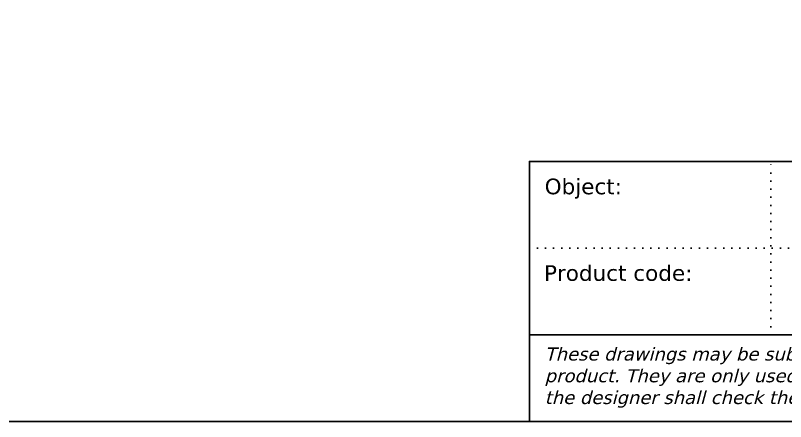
# Model space of a CAD drawing. Header units: millimetres. Extents: x 111849 to 113968, y -11137 to -9484.
# Drawn here: x 113328.8 to 113623.6, y -11137.1 to -10981.4 of the extents above; entities that cross this region are included whole.
import ezdxf

# ---------------------------------------------------------------- set-up
doc = ezdxf.new("R2010")
doc.units = ezdxf.units.MM
doc.linetypes.add('ACAD_ISO07W100', pattern=[3, 0, -3])
doc.layers.add('_RB_text', color=7, linetype='Continuous')
doc.styles.add('rothoblaas', font='verdana.ttf', dxfattribs={"height": 6})

msp = doc.modelspace()

# ---------------------------------------------------------------- linework, layer by layer
msp.add_lwpolyline([(112477.241, -10338.768), (113967.823, -10338.768), (113967.823, -11137.052), (112477.241, -11137.052)], close=True)
at = {"layer": '_RB_text'}
for p, q in [((113525.512, -11037.344), (113967.823, -11037.344)), ((113525.512, -11103.816), (113967.823, -11103.816))]:
    msp.add_line(p, q, dxfattribs=at)
at = {"layer": '_RB_text', "linetype": 'ACAD_ISO07W100'}
for p, q in [((113618.01, -11103.816), (113618.01, -11037.344)), ((113525.512, -11070.58), (113858.89, -11070.58))]:
    msp.add_line(p, q, dxfattribs=at)
at = {"layer": '_RB_text'}
msp.add_lwpolyline([(113967.823, -11137.052), (113525.512, -11137.052), (113525.512, -11037.344), (113967.823, -11037.344)], dxfattribs=at)

# ---------------------------------------------------------------- texts
at = {"layer": '_RB_text', "attachment_point": 1, "style": 'rothoblaas'}
for s, insert, char_height, width in [('Object:', (113531.372, -11043.961), 6, 311.40037), ('Product code:', (113531.113, -11077.13), 6, 311.40037), ('{\\fVerdana|b0|i1|c0|p34;These drawings may be subject to production variations or tolerances therefore, may not faithfully represent the real product. They are only used to provide the designer with the support for the representation of the element. The user or the designer shall check the validity of the data at each use.}', (113531.38, -11108.649), 5, 421.37377)]:
    msp.add_mtext(s, dxfattribs=dict(at, insert=insert, char_height=char_height, width=width))

doc.saveas('drawing.dxf')
